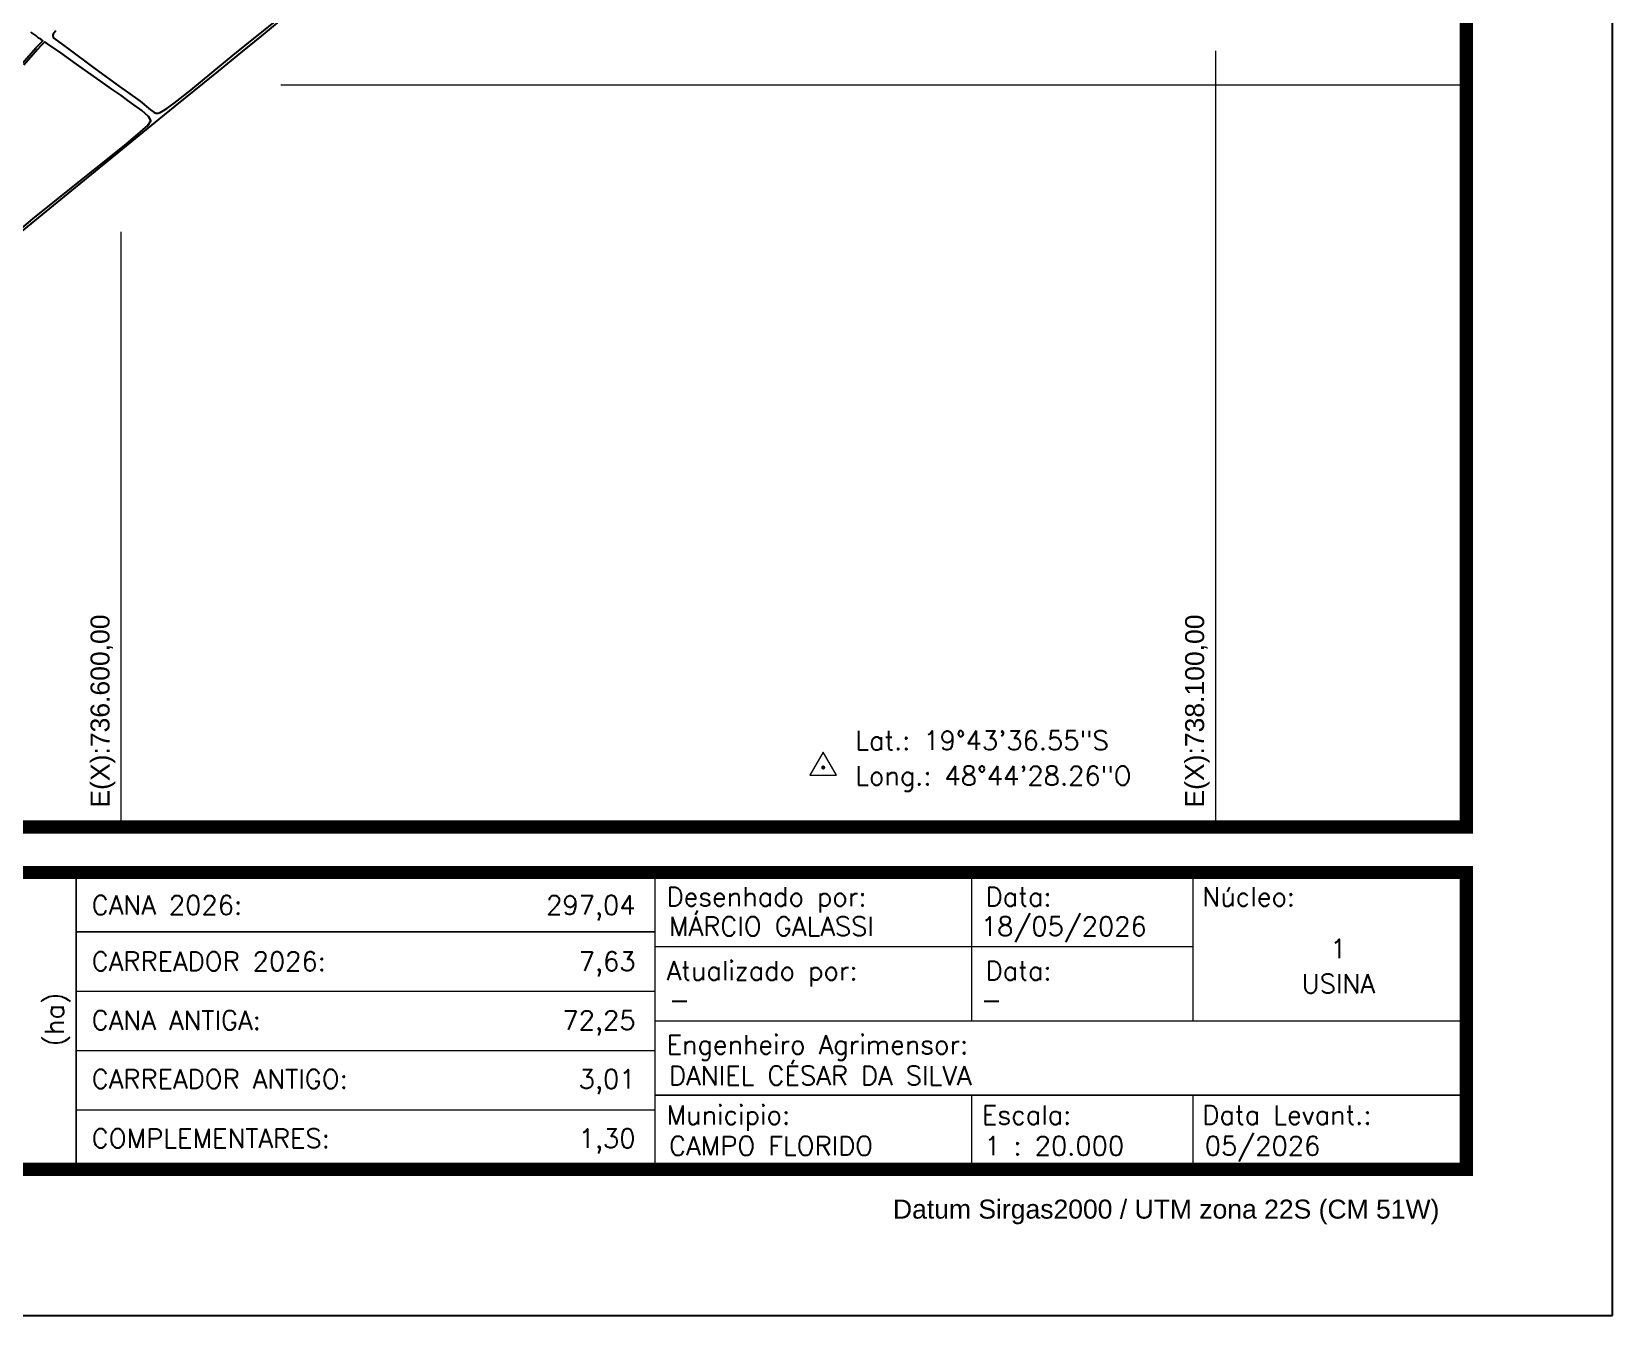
# Model space of a CAD drawing. Extents: x 734443 to 738643, y 7814514 to 7820454.
# Drawn here: x 736477 to 738643, y 7814514 to 7816273 of the extents above; entities that cross this region are included whole.
import ezdxf
from ezdxf.enums import TextEntityAlignment as Align

# ---------------------------------------------------------------- set-up
doc = ezdxf.new("R2010")
doc.units = 0
doc.linetypes.add('CONTINUO', pattern=[0])
doc.linetypes.add('LIN0', pattern=[0])
for name, color, linetype in [('0114000197', 1, 'Continuous'), ('0114000197005', 5, 'Continuous'), ('0114000197006', 5, 'Continuous'), ('0114000197027', 5, 'Continuous'), ('MARGEM', 7, 'CONTINUO'), ('TEXTO', 7, 'Continuous')]:
    doc.layers.add(name, color=color, linetype=linetype)
doc.layers.add('MALHA', color=8, linetype='Continuous', lineweight=9)
doc.styles.add('marcelo', font='arial.ttf')
doc.styles.add('Simplex', font='simplex.shx', dxfattribs={"height": 20})
doc.styles.get("Standard").update_dxf_attribs({"font": 'arial.ttf'})

msp = doc.modelspace()

# ---------------------------------------------------------------- linework, layer by layer
at = {"layer": '0114000197', "linetype": 'Continuous', "flags": 128}
msp.add_lwpolyline([(736457, 7815993.6), (736522.3, 7816046.9), (736652, 7816153), (736652, 7816153), (736674.1, 7816170.8), (736700, 7816191.7), (736733.4, 7816218.5), (736764.1, 7816243.7), (736792.9, 7816267.2), (736819.4, 7816288.8)], dxfattribs=at)
at = {"layer": '0114000197005', "linetype": 'CONTINUO'}
msp.add_lwpolyline([(736464.4, 7816229), (736482.9, 7816250.5), (736487.5, 7816255), (736492.8, 7816260.4), (736490, 7816262.4), (736486.9, 7816263.7), (736482.8, 7816267.4), (736476.3, 7816272.3)], dxfattribs=at)
at = {"layer": '0114000197006', "linetype": 'CONTINUO'}
msp.add_lwpolyline([(736461, 7816001.4), (736479.1, 7816016.2), (736516.1, 7816046.2), (736552.5, 7816075.5), (736570.7, 7816090), (736607.3, 7816119), (736629.8, 7816138.1), (736636.4, 7816144.4), (736640.5, 7816150.6), (736640.1, 7816152.1), (736637.3, 7816156.5), (736628.2, 7816164.6), (736613.9, 7816175), (736609.3, 7816178.4), (736599.3, 7816185.6), (736587.2, 7816194.1), (736571.2, 7816205.5), (736549.6, 7816220.6), (736538.8, 7816228.2), (736517.1, 7816243.7), (736498.8, 7816256.2), (736495.3, 7816258.7), (736489.6, 7816252.9), (736485.1, 7816248.4), (736466.7, 7816227.1)], dxfattribs=at)
at = {"layer": '0114000197027'}
msp.add_lwpolyline([(736510.2, 7816274.1), (736507.7, 7816270.8), (736507, 7816269.2), (736506.4, 7816267.9), (736506.4, 7816266.9), (736506.7, 7816265.1), (736507.9, 7816264), (736519.6, 7816255), (736528.1, 7816248.9), (736562.4, 7816223), (736594.5, 7816199.8), (736626.1, 7816177.5), (736640.1, 7816165.9), (736644.7, 7816162.5), (736647.4, 7816161), (736650.7, 7816161.2), (736653.2, 7816162.2), (736662.5, 7816167.4), (736672.5, 7816174.8), (736695.3, 7816192.5), (736724.5, 7816217), (736753.4, 7816240.4), (736786.3, 7816266.9), (736817.8, 7816292)], dxfattribs=at)
at = {"layer": 'MALHA', "linetype": 'Continuous', "flags": 128}
for points in [[(738100, 7815183.3), (738100, 7816246.6)], [(736818.9, 7816200), (738443.5, 7816200)], [(736600, 7815183.3), (736600, 7815998.5)]]:
    msp.add_lwpolyline(points, dxfattribs=at)
at = {"layer": 'MARGEM', "color": 174, "linetype": 'LIN0', "flags": 128}
msp.add_lwpolyline([(738643.5, 7814514.5), (738643.5, 7820454.5), (734443.5, 7820454.5), (734443.5, 7814514.5)], close=True, dxfattribs=at)
at = {"layer": 'MARGEM', "color": 174, "linetype": 'LIN0', "const_width": 18.2, "flags": 128}
for points in [[(738443.5, 7815183.3), (738443.5, 7820254.5), (734643.5, 7820254.5), (734643.5, 7815183.3)], [(734643.5, 7815121.1), (738443.5, 7815121.1), (738443.5, 7814714.5), (734643.5, 7814714.5)]]:
    msp.add_lwpolyline(points, close=True, dxfattribs=at)
at = {"layer": 'MARGEM', "color": 174, "linetype": 'LIN0', "const_width": 2.02, "flags": 128}
for points in [[(736538.2, 7815121.1), (736538.2, 7814719.5)], [(737331.5, 7815121.1), (737331.5, 7814719.5)], [(737765.4, 7814917.8), (737765.4, 7815121.1)], [(738068.9, 7814917.8), (738068.9, 7815121.1)], [(736538.2, 7815039.8), (737331.5, 7815039.8)], [(737331.5, 7815019.4), (738068.9, 7815019.4)], [(736538.2, 7814958.4), (737331.5, 7814958.4)], [(737331.5, 7814917.8), (738443.8, 7814917.8)], [(736538.2, 7814877.1), (737331.5, 7814877.1)], [(737331.5, 7814816.1), (738443.6, 7814816.1)], [(737765.4, 7814816.1), (737765.4, 7814715.4)], [(738068.9, 7814816.1), (738068.9, 7814715.4)], [(736538.2, 7814795.8), (737331.5, 7814795.8)]]:
    msp.add_lwpolyline(points, dxfattribs=at)
at = {"layer": 'TEXTO', "color": 7, "lineweight": 9, "flags": 128}
msp.add_lwpolyline([(737543.9, 7815254.5), (737580.1, 7815254.5), (737562, 7815285.8)], close=True, dxfattribs=at)
at = {"layer": 'TEXTO', "color": 7, "lineweight": 9, "const_width": 2.83, "flags": 128}
msp.add_lwpolyline([(737560.6, 7815264.9, -1), (737563.4, 7815264.9, -1)], format="xyb", close=True, dxfattribs=at)

# ---------------------------------------------------------------- texts
at = {"layer": 'MALHA'}
for s, p in [('E(X):736.600,00', (736591.8, 7815210)), ('E(X):738.100,00', (738091.8, 7815210))]:
    msp.add_text(s, height=26, rotation=90, dxfattribs=at).set_placement(p, align=Align.BOTTOM_LEFT)
at = {"layer": 'MARGEM', "color": 7, "linetype": 'Continuous', "style": 'Simplex'}
for s, p in [('CANA 2026:', (736559.5, 7815089.4)), ('MÁRCIO GALASSI', (737350.7, 7815060.4)), ('18/05/2026', (737778.1, 7815060.4)), ('CARREADOR 2026:', (736559.5, 7815012.4)), ('-', (737350.7, 7814959.7)), ('-', (737778.1, 7814959.7)), ('CANA ANTIGA:', (736559.5, 7814931.8)), ('CARREADOR ANTIGO:', (736559.5, 7814851.2)), ('DANIEL CÉSAR DA SILVA', (737350.7, 7814856)), ('COMPLEMENTARES:', (736559.5, 7814769.9)), ('05/2026', (738085, 7814759.7)), ('CAMPO FLORIDO', (737350.7, 7814759.7)), ('1 : 20.000', (737782.8, 7814759.7))]:
    msp.add_text(s, height=26, dxfattribs=at).set_placement(p, align=Align.TOP_LEFT)
at = {"layer": 'MARGEM', "linetype": 'Continuous', "style": 'Simplex'}
for s, p in [('297,04', (737304.9, 7815089.4)), ('7,63', (737304.9, 7815012.4)), ('72,25', (737304.9, 7814931.8)), ('3,01', (737304.9, 7814851.2)), ('1,30', (737304.9, 7814769.9))]:
    msp.add_text(s, height=26, dxfattribs=at).set_placement(p, align=Align.TOP_RIGHT)
at = {"layer": 'MARGEM', "color": 7, "linetype": 'Continuous', "lineweight": 9}
for s, style, p in [('Desenhado por:', 'Simplex', (737347.3, 7815100.9)), ('Data:', 'Simplex', (737784.6, 7815100.9)), ('Núcleo:', 'Simplex', (738081.6, 7815100.9)), ('Atualizado por:', 'Simplex', (737347.3, 7814999.6)), ('Data:', 'Simplex', (737784.6, 7814999.6)), ('Engenheiro Agrimensor:', 'Simplex', (737347.3, 7814898.4)), ('Municipio:', 'Simplex', (737347.3, 7814802.1)), ('Escala:', 'Simplex', (737779.4, 7814802.1)), ('Data Levant.:', 'Simplex', (738081.6, 7814802.1)), ('Datum Sirgas2000 / UTM zona 22S (CM 51W)', 'marcelo', (737657.6, 7814673))]:
    msp.add_text(s, height=26, dxfattribs=dict(at, style=style)).set_placement(p, align=Align.TOP_LEFT)
at = {"layer": 'MARGEM', "color": 7, "linetype": 'Continuous', "style": 'Simplex'}
for s, p in [('1', (738267.9, 7815016.8)), ('USINA', (738267.9, 7814968.8))]:
    msp.add_text(s, height=26, dxfattribs=at).set_placement(p, align=Align.MIDDLE_CENTER)
msp.add_text('(ha)', height=26, rotation=90, dxfattribs=at).set_placement((736508.3, 7814919.9), align=Align.MIDDLE_CENTER)
at = {"layer": 'TEXTO', "linetype": 'ByBlock', "style": 'Simplex'}
for s, p in [('Lat.: 19°43\'36.55"S', (737605.7, 7815288.9, 1313.5)), ('Long.: 48°44\'28.26"O', (737605.7, 7815240.6, 1313.5))]:
    msp.add_text(s, height=26, dxfattribs=at).set_placement(p)

doc.saveas('drawing.dxf')
